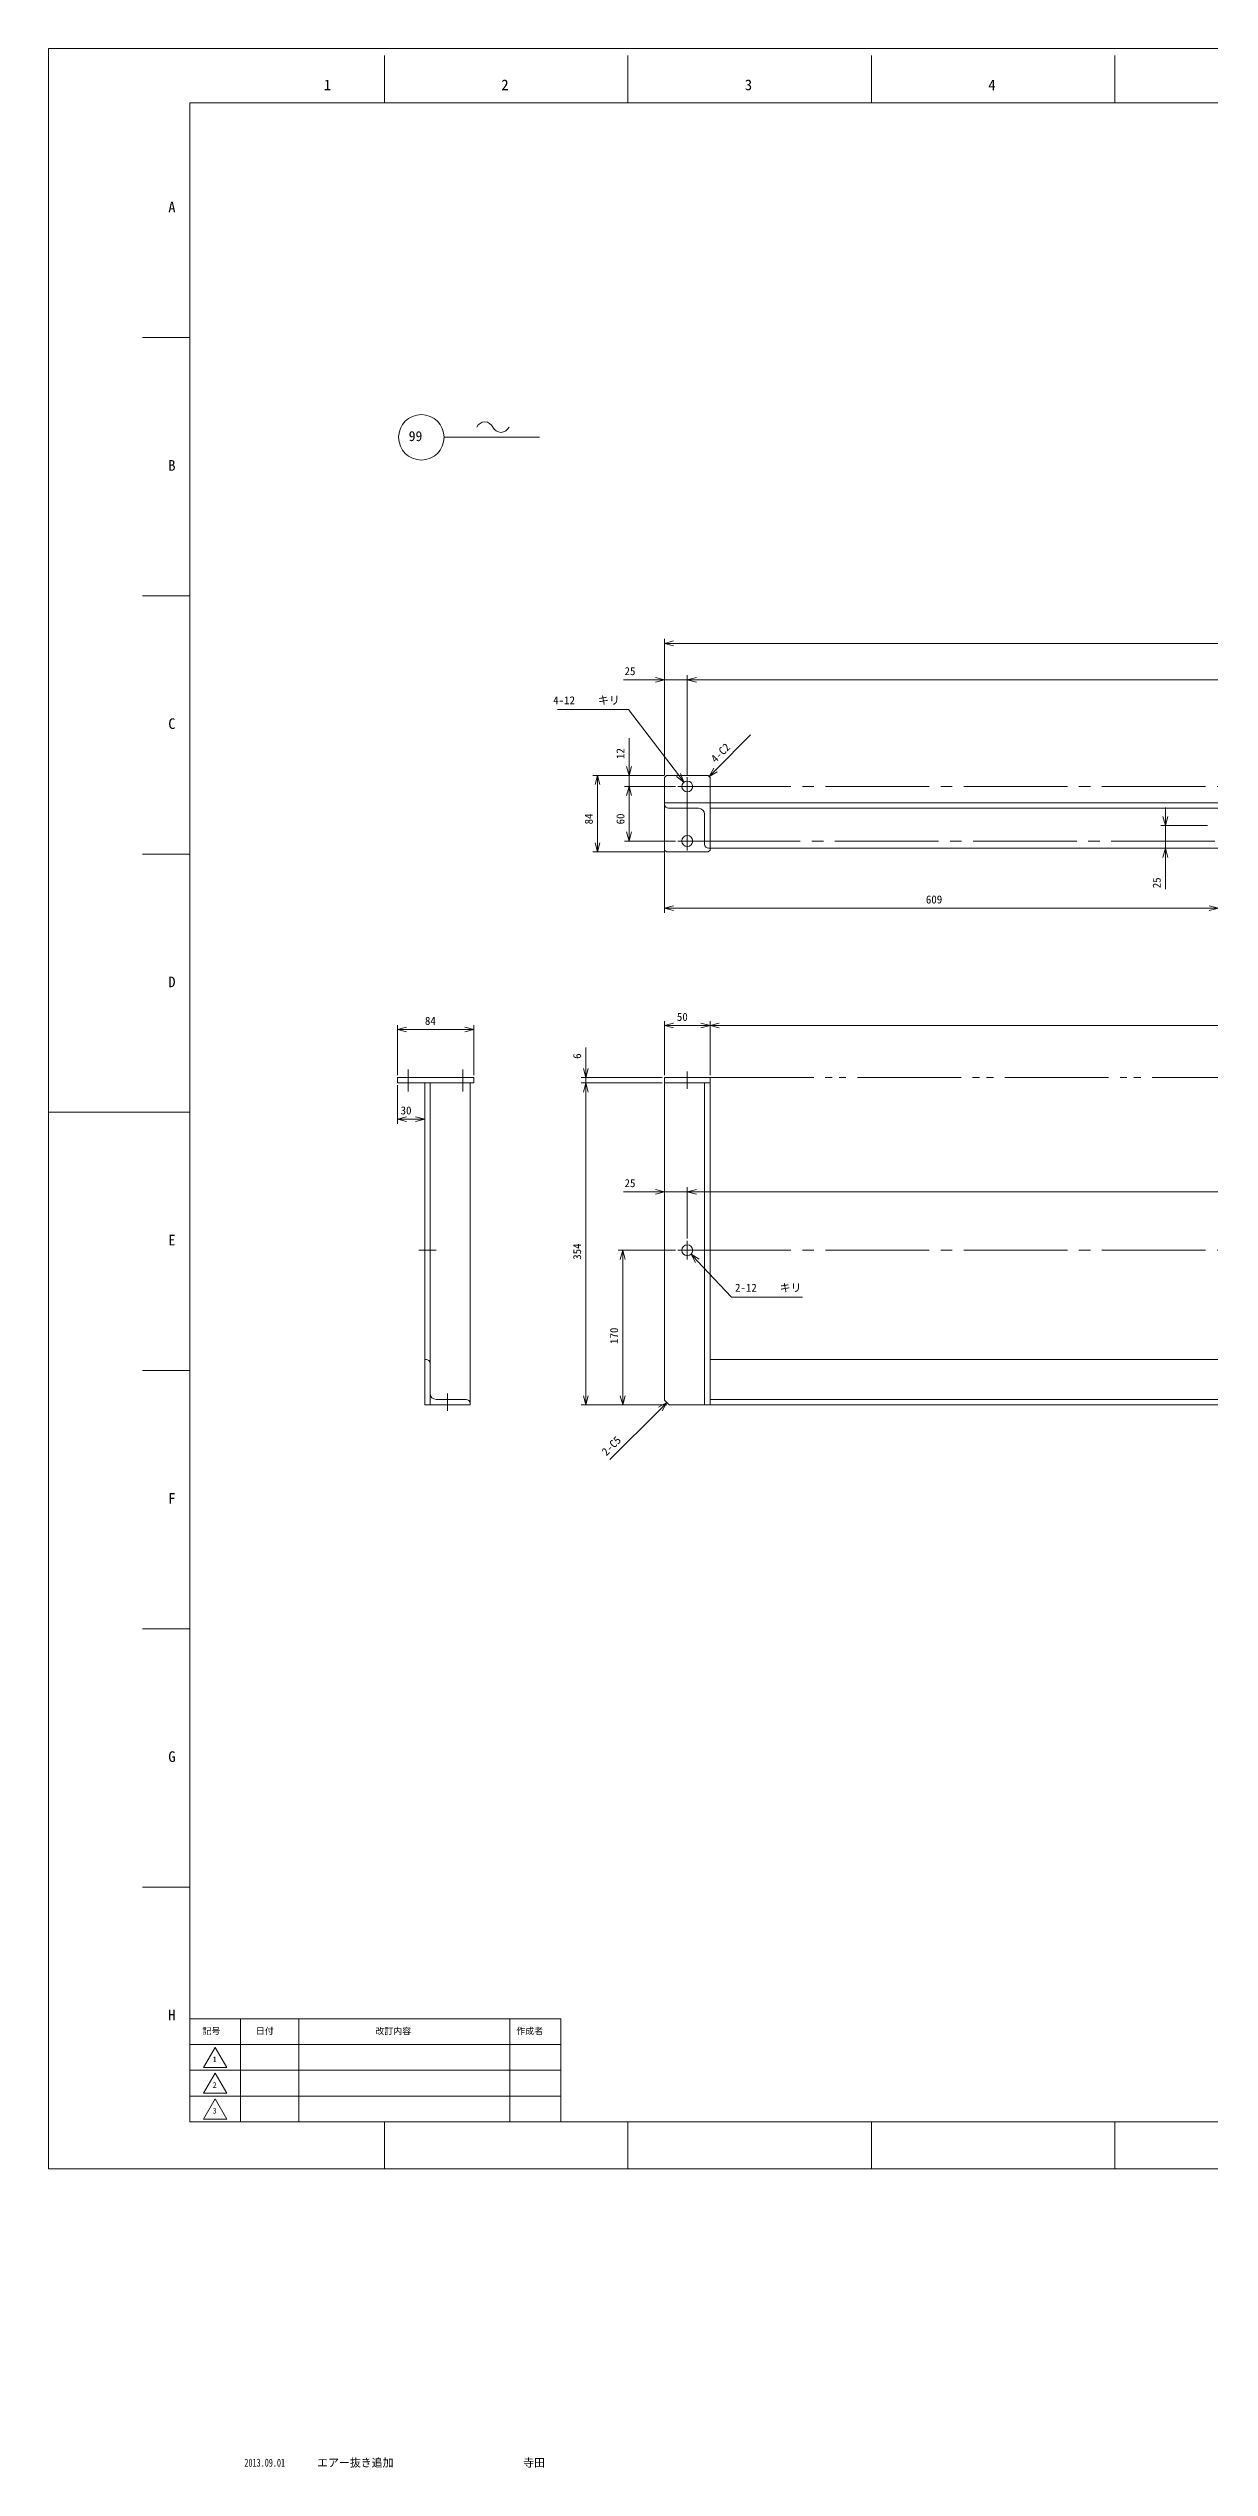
# Model space of a CAD drawing. Units: millimetres at full size. Extents: x -1656 to 1656, y -1508 to 1175.
# Drawn here: x -1656 to -380, y -1485 to 1175 of the extents above; entities that cross this region are included whole.
import ezdxf
from ezdxf.enums import TextEntityAlignment as Align

# ---------------------------------------------------------------- set-up
doc = ezdxf.new("R2010")
doc.units = ezdxf.units.MM
doc.header["$LTSCALE"] = 12.6647
doc.linetypes.add('CHAIN2', pattern=[12, 9, -1, 1, -1])
doc.linetypes.add('DOUBLE_CHAIN2', pattern=[12.8, 9, -1, 0.6, -0.6, 0.6, -1])
for name, color, linetype, lineweight in [('0-0_90_FRAME', 2, 'Continuous', 9), ('0-1_91_BLANK', 6, 'Continuous', 9), ('0-2_08_DIM', 3, 'Continuous', 9), ('0-3_06_PHANTOM', 7, 'DOUBLE_CHAIN2', 9), ('0-4_0', 134, 'Continuous', 9), ('0-5_05_CENTER', 2, 'CHAIN2', 9), ('0-6_04_HIDDEN', 7, 'Continuous', 9)]:
    doc.layers.add(name, color=color, linetype=linetype, lineweight=lineweight)
doc.styles.add('ＭＳ ゴシック', font='')
doc.styles.add('ＭＳ Ｐゴシック', font='')
doc.styles.get('ＭＳ ゴシック').set_extended_font_data('MS Gothic')
doc.styles.get('ＭＳ Ｐゴシック').set_extended_font_data('MS PGothic')

# ---------------------------------------------------------------- blocks, each defined once
blk = doc.blocks.new('p1ba05')
at = {"layer": '0-2_08_DIM'}
for centre, start, end in [((-2.954, 0.285), 24.22764, 155.57578), ((0, 1.621), 204.22764, 335.57578)]:
    blk.add_arc(centre, 1.621, start, end, dxfattribs=at)
blk = doc.blocks.new('KK015066_54_5_1_1')
at = {"layer": '0-6_04_HIDDEN'}
for p, q in [((1.5, 50), (0, 50)), ((0, 0), (0, 50)), ((6, 12.5), (6, 45.5)), ((0, 0), (50, 0)), ((45.5, 6), (12.5, 6)), ((50, 1.5), (50, 0))]:
    blk.add_line(p, q, dxfattribs=at)
for centre, radius, start, end in [((1.5, 45.5), 4.5, 0, 90), ((12.5, 12.5), 6.5, 180, 270), ((45.5, 1.5), 4.5, 0, 90)]:
    blk.add_arc(centre, radius, start, end, dxfattribs=at)
blk = doc.blocks.new('AM_BALLOON1')
at = {"layer": '0-2_08_DIM'}
blk.add_circle((0, 0), 5, dxfattribs=at)
blk = doc.blocks.new('_Open30')
at = {"layer": '0-2_08_DIM'}
blk.add_line((0, 0), (-1, 0), dxfattribs=at)
blk.add_lwpolyline([(-1, 0.268), (0, 0), (-1, -0.268)], dxfattribs=at)

msp = doc.modelspace()

# ---------------------------------------------------------------- linework, layer by layer
at = {"layer": '0-0_90_FRAME'}
for p, q in [((-1286.9, 1115.59), (-1286.9, 1167.44)), ((-1019.17, 1115.59), (-1019.17, 1167.44)), ((-751.44, 1115.59), (-751.44, 1167.44)), ((-483.7, 1115.59), (-483.7, 1167.44)), ((-1501.02, 857.45), (-1552.87, 857.45)), ((-1501.02, 573.46), (-1552.87, 573.46)), ((-1501.02, 289.47), (-1552.87, 289.47)), ((-1501.02, -278.51), (-1552.87, -278.51)), ((-1501.02, -562.5), (-1552.87, -562.5)), ((-1501.02, -846.49), (-1552.87, -846.49)), ((-1286.9, -1156.24), (-1286.9, -1104.63)), ((-1019.17, -1156.24), (-1019.17, -1104.63)), ((-751.44, -1156.24), (-751.44, -1104.63)), ((-483.7, -1156.24), (-483.7, -1104.63))]:
    msp.add_line(p, q, dxfattribs=at)
at = {"layer": '0-0_90_FRAME', "color": 6}
msp.add_line((-1656.41, 5.48), (-1501.02, 5.48), dxfattribs=at)
at = {"layer": '0-0_90_FRAME', "color": 134}
for p, q in [((-1445.02, -1104.63), (-1445.02, -991.48)), ((-1381.02, -1104.63), (-1381.02, -991.48)), ((-1149.02, -1104.63), (-1149.02, -991.48)), ((-1501.02, -1019.77), (-1093.02, -1019.77)), ((-1501.02, -1048.06), (-1093.02, -1048.06)), ((-1501.02, -1076.34), (-1093.02, -1076.34))]:
    msp.add_line(p, q, dxfattribs=at)
at = {"layer": '0-0_90_FRAME', "color": 6}
msp.add_lwpolyline([(-1501.02, -1104.63), (1604.56, -1104.63), (1604.56, 1115.59), (-1501.02, 1115.59)], close=True, dxfattribs=at)
at = {"layer": '0-0_90_FRAME', "color": 134}
for points in [[(-1501.02, -1104.63), (-1093.02, -1104.63), (-1093.02, -991.48), (-1501.02, -991.48)], [(-1485.75, -1045.05), (-1473.02, -1023), (-1460.29, -1045.05)], [(-1485.75, -1073.34), (-1473.02, -1051.29), (-1460.29, -1073.34)], [(-1485.75, -1101.62), (-1473.02, -1079.58), (-1460.29, -1101.62)]]:
    msp.add_lwpolyline(points, close=True, dxfattribs=at)
at = {"layer": '0-1_91_BLANK'}
msp.add_lwpolyline([(-1656.41, -1156.24), (1656.41, -1156.24), (1656.41, 1175.44), (-1656.41, 1175.44)], close=True, dxfattribs=at)
at = {"layer": '0-2_08_DIM'}
for p, q in [((-1221.29, 747.73), (-1116.46, 747.73)), ((-978.95, 376.29), (-978.95, 526.09)), ((1161.06, 521.09), (-968.95, 521.09)), ((-988.95, 481.09), (-1023.95, 481.09)), ((-978.95, 376.29), (-978.95, 486.09)), ((-953.95, 481.09), (-978.95, 481.09)), ((-953.95, 376.58), (-953.95, 486.09)), ((-953.95, 376.58), (-953.95, 486.09)), ((-943.95, 481.09), (-933.95, 481.09)), ((-943.95, 481.09), (1136.06, 481.09)), ((-1017.93, 385.79), (-1017.93, 416.79)), ((-922.88, 381.86), (-884.29, 420.45)), ((-979.45, 375.79), (-1057.65, 375.79)), ((-979.45, 375.79), (-1022.93, 375.79)), ((-1017.93, 363.79), (-1017.93, 375.79)), ((-1052.65, 301.79), (-1052.65, 365.79)), ((-966.74, 363.79), (-1022.93, 363.79)), ((-966.74, 363.79), (-1022.93, 363.79)), ((-1017.93, 353.79), (-1017.93, 313.79)), ((-1017.93, 353.79), (-1017.93, 343.79)), ((-381.79, 320.79), (-433.25, 320.79)), ((-428.25, 330.79), (-428.25, 340.79)), ((-428.25, 320.79), (-428.25, 295.79)), ((-966.74, 303.79), (-1022.93, 303.79)), ((-978.95, 298.29), (-978.95, 224.98)), ((-381.79, 295.79), (-433.25, 295.79)), ((-979.45, 291.79), (-1057.65, 291.79)), ((-428.25, 285.79), (-428.25, 250.79)), ((-379.95, 229.98), (-968.95, 229.98)), ((-1272.68, 46.24), (-1272.68, 101.47)), ((-1262.68, 96.47), (-1198.68, 96.47)), ((-1188.68, 46.24), (-1188.68, 101.47)), ((-978.95, 46.24), (-978.95, 105.87)), ((-938.95, 100.87), (-968.95, 100.87)), ((-928.95, 46.24), (-928.95, 105.87)), ((-928.95, 46.24), (-928.95, 105.87)), ((-918.95, 100.87), (1111.06, 100.87)), ((-1065.53, 53.74), (-1065.53, 76.74)), ((-1272.68, 35.24), (-1272.68, -7.03)), ((-1242.68, 35.24), (-1242.68, -7.03)), ((-981.45, 43.74), (-1070.53, 43.74)), ((-981.45, 37.74), (-1070.53, 37.74)), ((-981.45, 37.74), (-1070.53, 37.74)), ((-1065.53, 37.74), (-1065.53, 43.74)), ((-1065.53, -306.26), (-1065.53, 27.74)), ((-1065.53, 27.74), (-1065.53, 17.74)), ((-1252.68, -2.03), (-1262.68, -2.03)), ((-978.95, -133.47), (-978.95, -76.96)), ((-953.95, -133.47), (-953.95, -76.96)), ((-953.95, -133.47), (-953.95, -76.96)), ((-988.95, -81.96), (-1023.95, -81.96)), ((-953.95, -81.96), (-978.95, -81.96)), ((-943.95, -81.96), (1136.06, -81.96)), ((-943.95, -81.96), (-933.95, -81.96)), ((-966.74, -146.26), (-1029.88, -146.26)), ((-1024.88, -156.26), (-1024.88, -306.26)), ((-976.45, -316.26), (-1070.53, -316.26)), ((-976.45, -316.26), (-1029.88, -316.26)), ((-983.52, -320.84), (-1038.94, -376.26))]:
    msp.add_line(p, q, dxfattribs=at)
for points in [[(-1096.77, 448.31), (-1018.67, 448.31), (-963.68, 376.49)], [(-827.31, -197.71), (-905.41, -197.71), (-942.97, -157.9)]]:
    msp.add_lwpolyline(points, dxfattribs=at)
at = {"layer": '0-3_06_PHANTOM'}
msp.add_line((-928.95, 43.74), (1121.06, 43.74), dxfattribs=at)
at = {"layer": '0-4_0'}
for p, q in [((1121.06, 345.79), (-928.95, 345.79)), ((1121.06, 339.79), (-928.95, 339.79)), ((1121.06, 295.79), (-928.95, 295.79)), ((-1236.68, -316.26), (-1236.68, 37.74)), ((-934.95, 37.74), (-934.95, -316.26)), ((-903.95, -266.26), (-928.95, -266.26)), ((1096.06, -266.26), (-903.95, -266.26)), ((-903.95, -310.26), (-928.95, -310.26)), ((-903.95, -316.26), (-928.95, -316.26)), ((1096.06, -310.26), (-903.95, -310.26)), ((1096.06, -316.26), (-903.95, -316.26))]:
    msp.add_line(p, q, dxfattribs=at)
for points in [[(-928.95, 373.79), (-928.95, 293.79), (-930.95, 291.79), (-976.95, 291.79), (-978.95, 293.79), (-978.95, 373.79), (-976.95, 375.79), (-930.95, 375.79)], [(-1272.68, 43.74), (-1188.68, 43.74), (-1188.68, 37.74), (-1272.68, 37.74)], [(-1242.68, -316.26), (-1192.68, -316.26), (-1192.68, 37.74), (-1242.68, 37.74)], [(-928.95, 37.74), (-928.95, 43.74), (-978.95, 43.74), (-978.95, 37.74)], [(-928.95, -316.26), (-928.95, 37.74), (-978.95, 37.74), (-978.95, -311.26), (-973.95, -316.26)]]:
    msp.add_lwpolyline(points, close=True, dxfattribs=at)
for centre in [(-953.95, 363.79), (-953.95, 303.79), (-953.95, -146.26)]:
    msp.add_circle(centre, 6, dxfattribs=at)
at = {"layer": '0-5_05_CENTER'}
for p, q in [((-953.95, 353.5), (-953.95, 374.08)), ((-964.24, 363.79), (-943.66, 363.79)), ((-953.95, 332.58), (-953.95, 353.15)), ((-964.24, 303.79), (-943.66, 303.79)), ((-953.95, 293.5), (-953.95, 314.08)), ((-1260.68, 28.43), (-1260.68, 52.58)), ((-1200.68, 28.43), (-1200.68, 52.58)), ((-953.95, 50.4), (-953.95, 31.31)), ((-1249.24, -146.26), (-1230.11, -146.26)), ((-964.24, -146.26), (-943.66, -146.26)), ((-953.95, -156.55), (-953.95, -135.97)), ((-953.95, -146.26), (1146.06, -146.26)), ((-1217.68, -322.83), (-1217.68, -303.69))]:
    msp.add_line(p, q, dxfattribs=at)
msp.add_lwpolyline([(1146.06, 303.79), (-953.95, 303.79), (-953.95, 363.79), (1146.06, 363.79)], close=True, dxfattribs=at)

# ---------------------------------------------------------------- block references
at = {"layer": '0-2_08_DIM'}
for name, p, xscale, yscale in [('AM_BALLOON1', (-1246.32, 747.76), 5, 5), ('p1ba05', (-1158.81, 753.2), 6, 6), ('_Open30', (-978.95, 481.09), 10, 10), ('_Open30', (-369.95, 229.98), 10, 10), ('_Open30', (-1188.68, 96.47), 10, 10), ('_Open30', (-928.95, 100.87), 10, 10), ('_Open30', (-1242.68, -2.03), 10, 10), ('_Open30', (-978.95, -81.96), 10, 10)]:
    msp.add_blockref(name, p, dxfattribs=dict(at, xscale=xscale, yscale=yscale))
at = {"layer": '0-2_08_DIM', "xscale": 10, "yscale": 10}
for p, rotation in [((-978.95, 521.09), 180), ((-953.95, 481.09), 180), ((-953.95, 481.09), 180), ((-1052.65, 375.79), 90), ((-1017.93, 375.79), 270), ((-957.6, 368.55), 307.44319), ((-929.95, 374.79), 225), ((-1017.93, 363.79), 90), ((-1017.93, 363.79), 90), ((-428.25, 320.79), 270), ((-1052.65, 291.79), 270), ((-1017.93, 303.79), 270), ((-428.25, 295.79), 90), ((-978.95, 229.98), 180), ((-1272.68, 96.47), 180), ((-978.95, 100.87), 180), ((-928.95, 100.87), 180), ((-1065.53, 43.74), 270), ((-1065.53, 37.74), 90), ((-1065.53, 37.74), 90), ((-1272.68, -2.03), 180), ((-953.95, -81.96), 180), ((-953.95, -81.96), 180), ((-1024.88, -146.26), 90), ((-949.83, -150.63), 133.33458), ((-1065.53, -316.26), 270), ((-1024.88, -316.26), 270), ((-976.45, -313.76), 45)]:
    msp.add_blockref('_Open30', p, dxfattribs=dict(at, rotation=rotation))
at = {"layer": '0-6_04_HIDDEN', "xscale": -1, "rotation": 90}
msp.add_blockref('KK015066_54_5_1_1', (-928.95, 345.79), dxfattribs=at)
at = {"layer": '0-6_04_HIDDEN'}
msp.add_blockref('KK015066_54_5_1_1', (-1242.68, -316.26), dxfattribs=at)

# ---------------------------------------------------------------- texts
at = {"layer": '0-0_90_FRAME', "color": 134}
for s, height, style, p in [('1', 11.73, 'ＭＳ ゴシック', (-1353.57, 1125.92)), ('2', 11.73, 'ＭＳ ゴシック', (-1158.37, 1125.92)), ('3', 11.73, 'ＭＳ ゴシック', (-890.64, 1125.92)), ('4', 11.73, 'ＭＳ ゴシック', (-622.9, 1125.92)), ('A', 11.73, 'ＭＳ ゴシック', (-1524.58, 991.45)), ('B', 11.73, 'ＭＳ ゴシック', (-1524.58, 707.46)), ('C', 11.73, 'ＭＳ ゴシック', (-1524.58, 423.47)), ('D', 11.73, 'ＭＳ ゴシック', (-1524.58, 139.48)), ('E', 11.73, 'ＭＳ ゴシック', (-1524.58, -144.51)), ('F', 11.73, 'ＭＳ ゴシック', (-1524.58, -428.5)), ('G', 11.73, 'ＭＳ ゴシック', (-1524.58, -712.49)), ('H', 11.73, 'ＭＳ ゴシック', (-1524.58, -996.48)), ('記号', 7.038, 'ＭＳ Ｐゴシック', (-1486.99, -1010.43)), ('日付', 7.038, 'ＭＳ Ｐゴシック', (-1428.36, -1010.43)), ('改訂内容', 7.038, 'ＭＳ Ｐゴシック', (-1296.95, -1010.59)), ('作成者', 7.038, 'ＭＳ Ｐゴシック', (-1141.97, -1010.43)), ('1', 6.22, 'ＭＳ ゴシック', (-1475.78, -1040.94)), ('2', 6.22, 'ＭＳ ゴシック', (-1475.78, -1069.23)), ('3', 6.22, 'ＭＳ ゴシック', (-1475.78, -1097.51))]:
    msp.add_text(s, height=height, dxfattribs=dict(at, style=style)).set_placement(p, align=Align.BOTTOM_LEFT)
at = {"layer": '0-0_90_FRAME', "color": 3, "style": 'ＭＳ ゴシック', "width": 0.65}
msp.add_text('2013.09.01', height=8.798, dxfattribs=at).set_placement((-1440.9, -1486.59), align=Align.BOTTOM_LEFT)
at = {"layer": '0-0_90_FRAME', "color": 3, "style": 'ＭＳ ゴシック'}
for s, p in [('エアー抜き追加', (-1360.94, -1486.59)), ('寺田', (-1134.39, -1486.59))]:
    msp.add_text(s, height=8.798, dxfattribs=at).set_placement(p, align=Align.BOTTOM_LEFT)
at = {"layer": '0-2_08_DIM'}
for s, style, p in [('25', 'ＭＳ ゴシック', (-1022.88, 483.59)), ('4-12', 'ＭＳ ゴシック', (-1101.34, 451.5)), ('キリ', 'ＭＳ Ｐゴシック', (-1052.2, 451.5)), ('609', 'ＭＳ ゴシック', (-691.59, 232.48)), ('84', 'ＭＳ ゴシック', (-1242.39, 98.97)), ('50', 'ＭＳ ゴシック', (-965.38, 103.37)), ('30', 'ＭＳ ゴシック', (-1269.11, 0.47)), ('25', 'ＭＳ ゴシック', (-1022.88, -79.46)), ('2-12', 'ＭＳ ゴシック', (-901.47, -194.53)), ('キリ', 'ＭＳ Ｐゴシック', (-852.33, -194.53))]:
    msp.add_text(s, height=8.798, dxfattribs=dict(at, style=style)).set_placement(p, align=Align.BOTTOM_LEFT)
at = {"layer": '0-2_08_DIM', "style": 'ＭＳ ゴシック'}
for s, height, rotation, p in [('12', 8.798, 90, (-1020.43, 394.01)), ('4-C2', 8.798, 45, (-920.96, 387.31)), ('84', 8.798, 90, (-1055.15, 322.08)), ('60', 8.798, 90, (-1020.43, 322.08)), ('25', 8.798, 90, (-430.75, 251.86)), ('6', 8.8, 90, (-1068.03, 64.24)), ('354', 8.798, 90, (-1068.03, -156.69)), ('170', 8.798, 90, (-1027.38, -249.26)), ('2-C5', 8.798, 45, (-1040.96, -374.74))]:
    msp.add_text(s, height=height, rotation=rotation, dxfattribs=at).set_placement(p, align=Align.BOTTOM_LEFT)
at = {"layer": '0-4_0', "style": 'ＭＳ ゴシック'}
msp.add_text('99', height=11, dxfattribs=at).set_placement((-1260.25, 740.26), align=Align.BOTTOM_LEFT)

doc.saveas('drawing.dxf')
